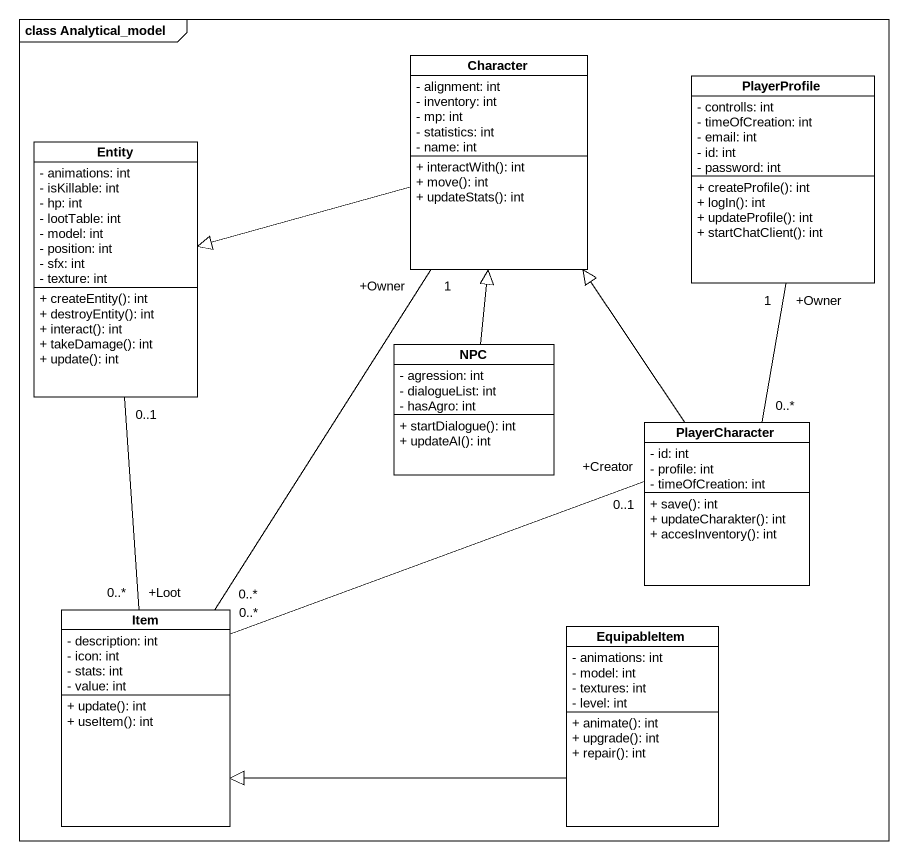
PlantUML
@startuml
mainframe class Analytical_model
hide circle
hide empty members
skinparam classAttributeIconSize 0
class Character {
  - alignment: int
  - inventory: int
  - mp: int
  - statistics: int
  - name: int
  + interactWith(): int
  + move(): int
  + updateStats(): int
}
class PlayerProfile {
  - controlls: int
  - timeOfCreation: int
  - email: int
  - id: int
  - password: int
  + createProfile(): int
  + logIn(): int
  + updateProfile(): int
  + startChatClient(): int
}
class "Entity" as Entity_ {
  - animations: int
  - isKillable: int
  - hp: int
  - lootTable: int
  - model: int
  - position: int
  - sfx: int
  - texture: int
  + createEntity(): int
  + destroyEntity(): int
  + interact(): int
  + takeDamage(): int
  + update(): int
}
class NPC {
  - agression: int
  - dialogueList: int
  - hasAgro: int
  + startDialogue(): int
  + updateAI(): int
}
class PlayerCharacter {
  - id: int
  - profile: int
  - timeOfCreation: int
  + save(): int
  + updateCharakter(): int
  + accesInventory(): int
}
class Item {
  - description: int
  - icon: int
  - stats: int
  - value: int
  + update(): int
  + useItem(): int
}
class EquipableItem {
  - animations: int
  - model: int
  - textures: int
  - level: int
  + animate(): int
  + upgrade(): int
  + repair(): int
}
Character -left-|> Entity_
Character "+Owner\n1" -- "0..*" Item
PlayerProfile "+Owner\n1" -- "0..*" PlayerCharacter
Entity_ "0..1" -- "+Loot\n0..*" Item
NPC -up-|> Character
PlayerCharacter -up-|> Character
PlayerCharacter "+Creator\n0..1" -left- "0..*" Item
EquipableItem -left-|> Item
@enduml
